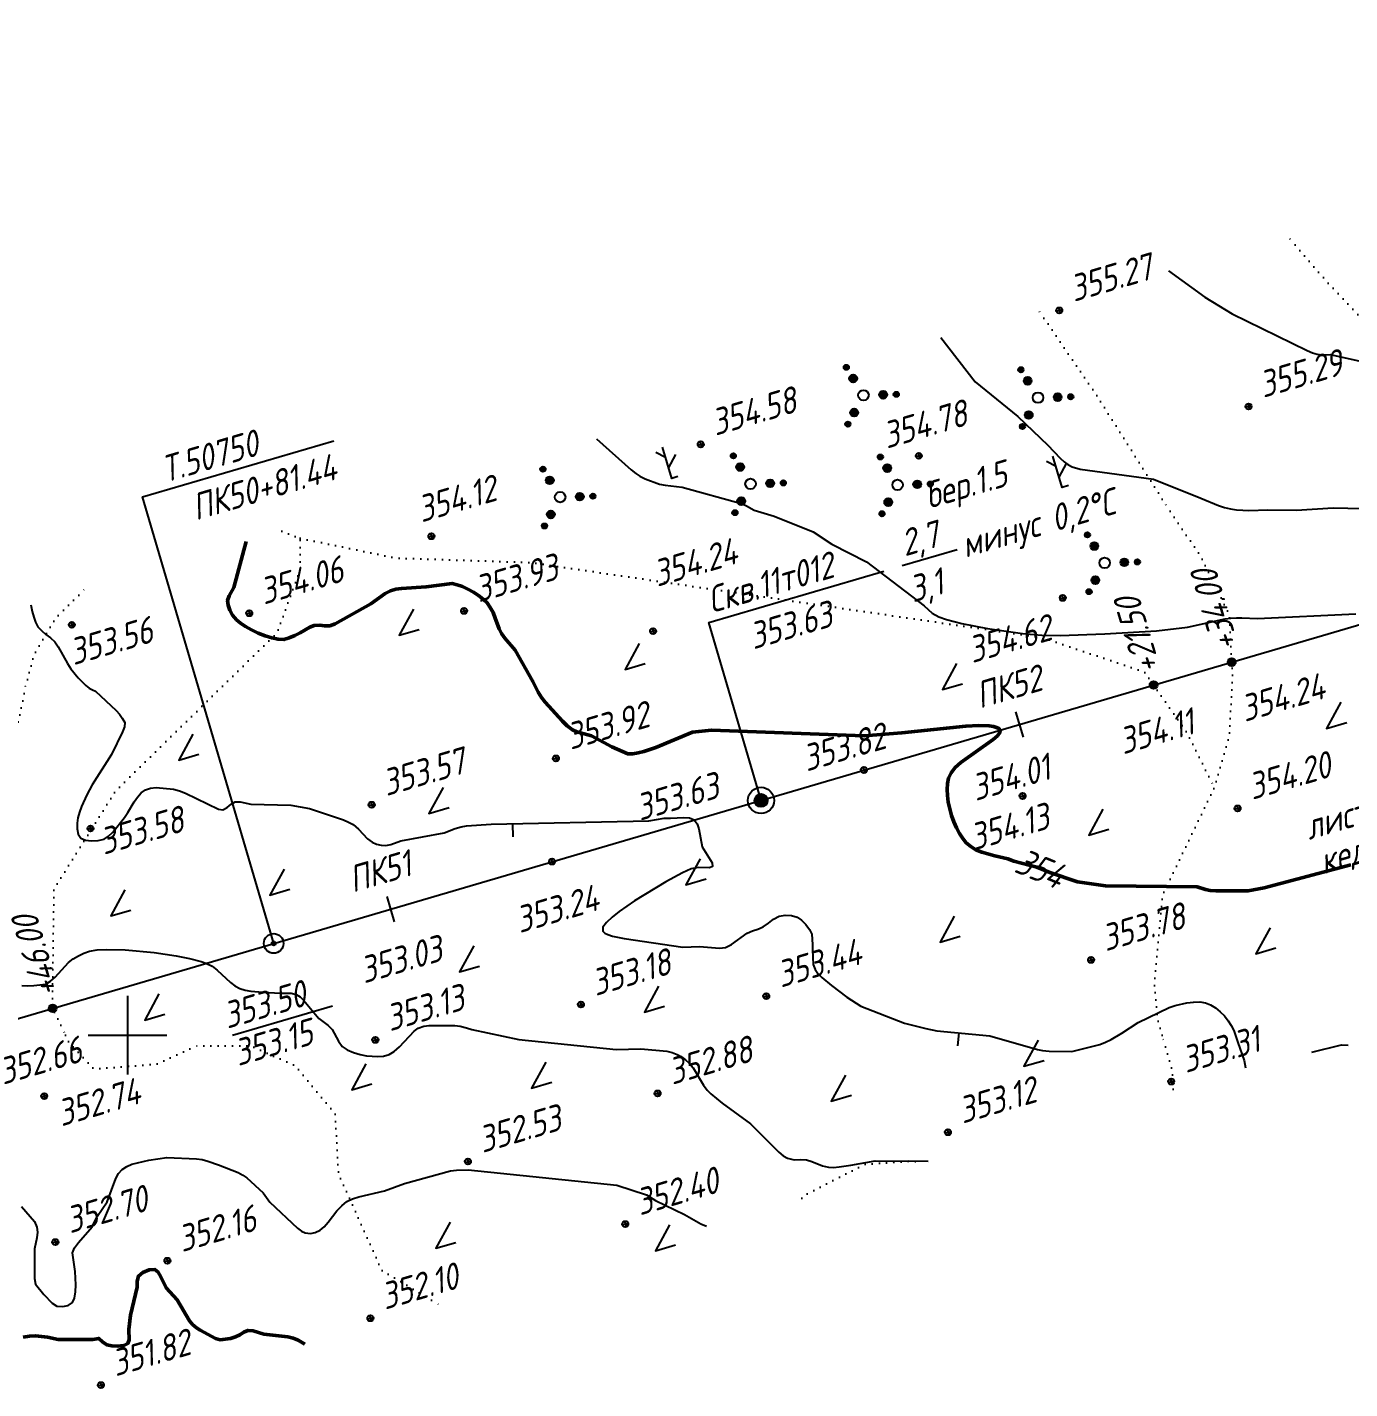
# Model space of a CAD drawing. Extents: x 1517648 to 1519685, y 2184577 to 2185456.
# Drawn here: x 1518784.7 to 1518986.5, y 2184946 to 2185153.8 of the extents above; entities that cross this region are included whole.
import ezdxf
from ezdxf.enums import TextEntityAlignment as Align

# ---------------------------------------------------------------- set-up
doc = ezdxf.new("R2010")
doc.units = 0
doc.linetypes.add('ИИDot', pattern=[1, 0, -1])
for name, color, linetype, lineweight in [('ИИ_ГЕОПУНКТ_025', 7, 'Continuous', 25), ('ИИ_ГЕОСЕТКА_025', 3, 'Continuous', 25), ('ИИ_КОНТУР_025', 7, 'ИИDot', 25), ('ИИ_ОТМЕТКА_025', 7, 'Continuous', 25), ('ИИ_ПИКЕТАЖ_025', 7, 'Continuous', 25), ('ИИ_РЕЛЬЕФ_025', 34, 'Continuous', 25), ('ИИ_РЕЛЬЕФ_050', 34, 'Continuous', 50), ('ИИ_СКВАЖИНА_025', 7, 'Continuous', 25), ('ИИ_ТЕКСТ_025', 7, 'Continuous', 25), ('ИИ_ТРАССА_ТРУБ_025', 7, 'Continuous', 25), ('ИИ_УГОДЬЯ_025', 7, 'Continuous', 25)]:
    doc.layers.add(name, color=color, linetype=linetype, lineweight=lineweight)
doc.styles.add('VNIPISIMPLEXCUR', font='simplex.shx', dxfattribs={"width": 0.8, "oblique": 15})

# ---------------------------------------------------------------- blocks, each defined once
blk = doc.blocks.new('PICKET')
at = {"color": 0, "linetype": 'Continuous', "lineweight": 25}
for p, q in [((-0.23, 0), (0.23, 0)), ((0, 0.23), (0, -0.23))]:
    blk.add_line(p, q, dxfattribs=at)
blk.add_circle((0, 0), 0.23, dxfattribs=at)
at = {"color": 0, "linetype": 'Continuous', "style": 'VNIPISIMPLEXCUR', "oblique": 15, "width": 0.8}
blk.add_attdef('OTMETKA', (1.25, 0.3), '', height=2, dxfattribs=at)
at = {"color": 8, "linetype": 'Continuous', "style": 'VNIPISIMPLEXCUR', "oblique": 15, "width": 0.8, "flags": 1}
blk.add_attdef('NOMER', (1.25, -2.7), '', height=2, dxfattribs=at)
blk = doc.blocks.new('ИИ05382')
at = {"color": 0, "linetype": 'Continuous', "lineweight": 25}
blk.add_lwpolyline([(1.6, 1.6), (0, 0), (1.6, 0)], dxfattribs=at)
blk = doc.blocks.new('ИИ053952')
at = {"linetype": 'Continuous', "lineweight": 25}
h = blk.add_hatch(color=0, dxfattribs=at)
edge = h.paths.add_edge_path()
edge.add_arc((-1.31, 2.13), 0.2, 0, 360)
h = blk.add_hatch(color=0, dxfattribs=at)
edge = h.paths.add_edge_path()
edge.add_arc((-0.79, 1.28), 0.3, 0, 360)
h = blk.add_hatch(color=0, dxfattribs=at)
edge = h.paths.add_edge_path()
edge.add_arc((1.5, 0.04), 0.3, 0, 360)
h = blk.add_hatch(color=0, dxfattribs=at)
edge = h.paths.add_edge_path()
edge.add_arc((2.5, 0.07), 0.2, 0, 360)
h = blk.add_hatch(color=0, dxfattribs=at)
edge = h.paths.add_edge_path()
edge.add_arc((-0.71, -1.32), 0.3, 0, 360)
h = blk.add_hatch(color=0, dxfattribs=at)
edge = h.paths.add_edge_path()
edge.add_arc((-1.19, -2.2), 0.2, 0, 360)
at = {"color": 0, "linetype": 'Continuous', "lineweight": 25}
for centre, radius in [((-1.31, 2.13), 0.2), ((-0.79, 1.28), 0.3), ((0, 0), 0.4), ((1.5, 0.04), 0.3), ((2.5, 0.07), 0.2), ((-0.71, -1.32), 0.3), ((-1.19, -2.2), 0.2)]:
    blk.add_circle(centre, radius, dxfattribs=at)
blk = doc.blocks.new('ИИ05383')
at = {"color": 0, "linetype": 'Continuous', "lineweight": 25}
for points in [[(0, 1.66), (-0.59, 2.25)], [(0.5, 0), (0, 0), (0, 2.5)], [(0, 0.83), (0.83, 1.66)]]:
    blk.add_lwpolyline(points, dxfattribs=at)
blk = doc.blocks.new('ИИ050052Р')
at = {"linetype": 'Continuous', "lineweight": 25}
h = blk.add_hatch(color=0, dxfattribs=at)
edge = h.paths.add_edge_path()
edge.add_arc((0, 0), 0.15, 0, 360)
at = {"color": 0, "linetype": 'Continuous', "lineweight": 25}
for radius in [0.75, 0.15]:
    blk.add_circle((0, 0), radius, dxfattribs=at)
at = {"color": 0, "linetype": 'Continuous', "style": 'VNIPISIMPLEXCUR', "oblique": 15, "width": 0.8}
for tag, p in [('CENTRE', (1.45, 0.7)), ('HEIGHT', (1.45, -2.7))]:
    blk.add_attdef(tag, p, '', height=2, dxfattribs=at)
for tag, p in [('NUMBER', (-2, -1)), ('STATIONING', (-2, -4.4)), ('ALPHA', (-2, -7.8))]:
    blk.add_attdef(tag, text='', height=2, dxfattribs=at).set_placement(p, align=Align.RIGHT)
at = {"color": 253, "linetype": 'Continuous', "style": 'VNIPISIMPLEXCUR', "oblique": 15, "width": 0.8, "flags": 1}
blk.add_attdef('NOTE', text='', height=1.6, dxfattribs=at).set_placement((-2, -10.8), align=Align.RIGHT)
blk = doc.blocks.new('ИИ15001')
at = {"color": 0, "linetype": 'Continuous', "lineweight": 25}
blk.add_lwpolyline([(0, 1), (0, -1)], dxfattribs=at)
at = {"color": 0, "linetype": 'Continuous', "lineweight": 25, "style": 'VNIPISIMPLEXCUR', "oblique": 15, "width": 0.8}
blk.add_attdef('STATIONING', text='', height=2, dxfattribs=at).set_placement((0, 2), align=Align.CENTER)
at = {"color": 7, "linetype": 'Continuous', "lineweight": 25, "style": 'VNIPISIMPLEXCUR', "oblique": 15, "width": 0.8}
blk.add_attdef('HEIGHT', text='', height=2, dxfattribs=at).set_placement((0, -2), align=Align.TOP_CENTER)
blk = doc.blocks.new('ИИ15002')
at = {"linetype": 'Continuous', "lineweight": 25}
h = blk.add_hatch(color=0, dxfattribs=at)
edge = h.paths.add_edge_path()
edge.add_arc((0, 0), 0.3, 0, 360)
at = {"color": 0, "linetype": 'Continuous', "lineweight": 25}
blk.add_circle((0, 0), 0.3, dxfattribs=at)
at = {"color": 0, "linetype": 'Continuous', "style": 'VNIPISIMPLEXCUR', "oblique": 15, "width": 0.8}
blk.add_attdef('STATIONING', (1, 1.3), '', height=2, rotation=90, dxfattribs=at)
at = {"color": 7, "linetype": 'Continuous', "style": 'VNIPISIMPLEXCUR', "oblique": 15, "width": 0.8}
blk.add_attdef('HEIGHT', text='', height=2, dxfattribs=at).set_placement((0, -1.3), align=Align.TOP_CENTER)
blk = doc.blocks.new('ИИ25001')
at = {"linetype": 'Continuous'}
h = blk.add_hatch(color=0, dxfattribs=at)
edge = h.paths.add_edge_path()
edge.add_arc((0, 0), 0.5, 0, 360)
at = {"color": 0, "linetype": 'Continuous'}
for radius in [1, 0.5]:
    blk.add_circle((0, 0), radius, dxfattribs=at)
at = {"color": 0, "style": 'VNIPISIMPLEXCUR', "oblique": 15, "width": 0.8}
for tag, p in [('NUMBER', (2, 0.7)), ('STS', (14.22, 0.7)), ('EGWL', (38.32, 0.7)), ('TFS', (19.08, -1)), ('HEIGHT', (2, -2.7)), ('FS', (14.22, -2.7)), ('AGWL', (36.59, -2.7))]:
    blk.add_attdef(tag, p, '', height=2, dxfattribs=at)
at = {"color": 253, "style": 'VNIPISIMPLEXCUR', "oblique": 15, "width": 0.8, "flags": 1}
for tag, p in [('DATE', (-2.5, -0.8)), ('NOTE1', (-2.5, -3.2)), ('NOTE2', (-2.5, -5.6))]:
    blk.add_attdef(tag, text='', height=1.6, dxfattribs=at).set_placement(p, align=Align.RIGHT)
blk = doc.blocks.new('ИИ053672А')
at = {"color": 0, "linetype": 'Continuous'}
for points in [[(0.7, 3.1), (0, 3.5), (-0.7, 3.1)], [(0, 3.5), (0, 0), (0.7, 0)], [(0.85, 2.01), (0, 2.5), (-0.85, 2.01)], [(1, 0.92), (0, 1.5), (-1, 0.92)]]:
    blk.add_lwpolyline(points, dxfattribs=at)
at = {"color": 0, "linetype": 'Continuous', "style": 'VNIPISIMPLEXCUR', "oblique": 15, "width": 0.8}
blk.add_attdef('RACE1', text='', height=2, dxfattribs=at).set_placement((-2, 2.25), align=Align.RIGHT)
blk.add_attdef('HEIGHT', (2, 2.25), '', height=2, dxfattribs=at)
blk.add_attdef('DISTANCE', text='', height=2, dxfattribs=at).set_placement((8.5, 1.75), align=Align.MIDDLE_LEFT)
blk.add_attdef('RACE2', text='', height=2, dxfattribs=at).set_placement((-2, 1.25), align=Align.TOP_RIGHT)
blk.add_attdef('THICKNESS', text='', height=2, dxfattribs=at).set_placement((2, 1.25), align=Align.TOP_LEFT)
blk = doc.blocks.new('ИИ053296')
at = {"color": 0, "linetype": 'Continuous', "lineweight": 25}
blk.add_lwpolyline([(0, 0), (1, 0)], dxfattribs=at)
blk = doc.blocks.new('ИИ05012')
at = {"color": 0, "linetype": 'Continuous', "flags": 128}
for points in [[(0, 3), (0, -3)], [(-3, 0), (3, 0)]]:
    blk.add_lwpolyline(points, dxfattribs=at)

msp = doc.modelspace()

# ---------------------------------------------------------------- linework, layer by layer
at = {"layer": 'ИИ_ГЕОПУНКТ_025'}
for points in [[(1518822.29, 2185013.98), (1518802.276, 2185082.1), (1518831.449, 2185090.671)], [(1518815.998, 2184999.968), (1518831.251, 2185004.45)]]:
    msp.add_lwpolyline(points, dxfattribs=at)
at = {"layer": 'ИИ_КОНТУР_025', "flags": 128}
for points in [[(1519000, 2185097.44), (1518999.037, 2185099.043), (1518994.692, 2185103.384), (1518989.304, 2185108.247), (1518983.047, 2185114.846), (1518976.926, 2185121.918)], [(1518957.82, 2185000), (1518957.138, 2185002.349), (1518956.63, 2185007.928), (1518957.899, 2185021.369), (1518965.787, 2185037.742), (1518968.071, 2185045.604), (1518968.579, 2185054.48), (1518968.071, 2185064.117), (1518963.756, 2185072.993), (1518958.426, 2185080.855), (1518948.019, 2185097.339), (1518938.887, 2185110.749)], [(1518823.533, 2185076.878), (1518826.333, 2185075.79), (1518826.333, 2185070.971), (1518822.78, 2185061.334), (1518811.357, 2185050.176), (1518798.158, 2185037.242), (1518788.767, 2185022.279), (1518788.515, 2185004.203), (1518790.518, 2185000)], [(1518826.333, 2185075.79), (1518840.993, 2185072.773), (1518861.472, 2185072.102), (1518909.351, 2185065.058), (1518939.623, 2185060.621), (1518955.121, 2185055.411), (1518961.633, 2185046.144), (1518965.787, 2185037.742)], [(1518746.857, 2185054.357), (1518744.855, 2185043.075), (1518744.347, 2185036.988), (1518744.347, 2185029.38), (1518745.617, 2185022.025), (1518747.14, 2185020.757), (1518754.5, 2185019.236), (1518760.592, 2185019.997), (1518767.953, 2185022.786), (1518774.045, 2185029.887), (1518782.675, 2185044.596), (1518784.452, 2185053.219), (1518785.721, 2185058.037), (1518789.021, 2185063.617), (1518793.452, 2185068.044)], [(1518790.518, 2185000), (1518791.053, 2184998.877), (1518794.86, 2184994.819), (1518804.506, 2184995.58), (1518810.597, 2184998.37), (1518818.72, 2184998.37), (1518825.573, 2184995.327), (1518831.665, 2184987.972), (1518832.173, 2184978.842), (1518838.772, 2184964.133), (1518847.512, 2184958.853)], [(1518959.514, 2184991.74), (1518959.422, 2184994.487), (1518957.82, 2185000)], [(1518902.843, 2184975.1), (1518903.581, 2184975.72), (1518912.465, 2184980.285), (1518919.826, 2184980.792), (1518921.009, 2184980.434)]]:
    msp.add_lwpolyline(points, dxfattribs=at)
at = {"layer": 'ИИ_РЕЛЬЕФ_025'}
for points, elevation in [([(1518958.822, 2185116.603), (1518964.337, 2185112.56), (1518968.538, 2185110.017), (1518979.94, 2185104.435), (1518980.76, 2185104.101), (1518981.469, 2185103.878), (1518982.22, 2185103.771), (1518983.47, 2185103.806), (1518988.736, 2185102.676)], 355.5), ([(1518924.088, 2185106.404), (1518929.305, 2185099.655), (1518935.819, 2185094.345), (1518940.384, 2185090.009), (1518942.296, 2185088.015), (1518942.898, 2185087.464), (1518943.461, 2185087.039), (1518944.114, 2185086.712), (1518945.333, 2185086.333), (1518956.533, 2185084.81), (1518963.731, 2185081.915), (1518966.419, 2185080.793), (1518967.329, 2185080.497), (1518968.252, 2185080.272), (1518969.185, 2185080.132), (1518970.132, 2185080.063), (1518971.087, 2185080.044), (1518973.975, 2185080.105), (1518978.334, 2185080.081), (1518983.941, 2185080.459), (1518995.132, 2185080.201)], 355), ([(1518871.521, 2185090.969), (1518876.854, 2185086.223), (1518877.521, 2185085.692), (1518878.166, 2185085.252), (1518878.943, 2185084.845), (1518881.173, 2185084.046), (1518882.005, 2185083.877), (1518884.593, 2185083.597), (1518893.805, 2185081.028), (1518894.402, 2185080.75), (1518895.598, 2185080.081), (1518898.622, 2185079.159), (1518904.613, 2185076.762), (1518907.432, 2185074.898), (1518912.735, 2185072.219), (1518921.554, 2185065.494), (1518922.773, 2185064.363), (1518923.747, 2185063.823), (1518924.923, 2185063.414), (1518927.292, 2185062.793), (1518931.208, 2185062.016), (1518936.523, 2185061.268), (1518939.472, 2185061.02), (1518942.293, 2185060.951), (1518949.116, 2185061.215), (1518956.989, 2185061.65), (1518961.696, 2185062.206), (1518967.43, 2185063.484), (1518968.293, 2185063.599), (1518969.176, 2185063.656), (1518970.006, 2185063.658), (1518972.408, 2185063.57), (1518987.389, 2185064.269)], 354.5), ([(1518785.264, 2185065.639), (1518785.452, 2185064.595), (1518785.673, 2185063.774), (1518785.958, 2185062.99), (1518786.316, 2185062.298), (1518786.897, 2185061.682), (1518787.54, 2185061.128), (1518788.244, 2185060.603), (1518788.89, 2185059.974), (1518789.408, 2185059.235), (1518790.814, 2185056.659), (1518791.332, 2185055.877), (1518792.476, 2185054.52), (1518793.643, 2185053.35), (1518794.122, 2185052.945), (1518794.628, 2185052.649), (1518795.081, 2185052.452), (1518798.259, 2185049.522), (1518798.745, 2185048.944), (1518799.179, 2185048.338), (1518799.561, 2185047.703), (1518799.505, 2185047.034), (1518799.25, 2185046.257), (1518797.568, 2185042.782), (1518794.594, 2185038.174), (1518793.781, 2185036.667), (1518792.983, 2185034.88), (1518792.643, 2185033.98), (1518792.397, 2185033.122), (1518792.286, 2185032.341), (1518792.305, 2185031.455), (1518792.48, 2185030.647), (1518792.884, 2185030.056), (1518793.566, 2185029.748), (1518794.499, 2185029.622), (1518795.501, 2185029.694), (1518796.408, 2185029.907), (1518797.094, 2185030.327), (1518797.728, 2185030.953), (1518799.542, 2185033.181), (1518800.052, 2185033.934), (1518801.025, 2185035.56), (1518801.535, 2185036.312), (1518802.091, 2185036.945), (1518802.717, 2185037.399), (1518803.494, 2185037.665), (1518804.341, 2185037.752), (1518807.016, 2185037.499), (1518807.925, 2185037.251), (1518808.83, 2185036.886), (1518813.855, 2185034.475), (1518814.549, 2185034.378), (1518815.194, 2185034.698), (1518815.78, 2185035.221), (1518816.411, 2185035.584), (1518817.174, 2185035.582), (1518818.803, 2185035.208), (1518824.886, 2185035.085), (1518827.766, 2185034.553), (1518832.966, 2185032.812), (1518833.723, 2185032.477), (1518834.4, 2185032.109), (1518835.252, 2185031.43), (1518836.616, 2185029.931), (1518837.291, 2185029.405), (1518837.989, 2185029.11), (1518838.682, 2185028.969), (1518839.383, 2185028.931), (1518840.141, 2185029.066), (1518841.675, 2185029.603), (1518848.321, 2185030.842), (1518849.956, 2185031.505), (1518850.869, 2185031.775), (1518851.696, 2185031.912), (1518855.472, 2185032.161), (1518879.502, 2185032.682), (1518881.855, 2185033.063), (1518882.825, 2185033.079), (1518884.847, 2185033.209), (1518885.736, 2185033.127), (1518886.438, 2185032.817), (1518886.886, 2185032.238), (1518887.158, 2185031.446), (1518887.673, 2185028.704), (1518889.18, 2185026.277), (1518889.224, 2185025.715), (1518888.798, 2185025.498), (1518887.062, 2185025.541), (1518885.996, 2185025.338), (1518884.68, 2185024.763), (1518882.094, 2185023.384), (1518877.333, 2185020.461), (1518874.989, 2185018.827), (1518873.937, 2185017.976), (1518873.057, 2185017.165), (1518872.508, 2185016.46), (1518872.511, 2185015.822), (1518872.796, 2185015.556), (1518873.291, 2185015.317), (1518873.967, 2185015.099), (1518875.755, 2185014.718), (1518884.728, 2185013.418), (1518887.274, 2185013.507), (1518890.298, 2185013.247), (1518891.242, 2185013.378), (1518892.113, 2185013.789), (1518894.506, 2185015.561), (1518895.347, 2185015.904), (1518896.166, 2185016.161), (1518896.967, 2185016.485), (1518897.772, 2185017.047), (1518898.557, 2185017.684), (1518899.389, 2185018.12), (1518900.306, 2185018.276), (1518901.268, 2185018.242), (1518902.151, 2185017.977), (1518902.828, 2185017.512), (1518903.473, 2185016.848), (1518904.017, 2185016.096), (1518904.392, 2185015.365), (1518904.483, 2185013.8), (1518904.473, 2185013.012), (1518904.614, 2185010.745), (1518904.889, 2185009.995), (1518905.319, 2185009.385), (1518905.909, 2185008.779), (1518907.396, 2185007.575), (1518909.736, 2185005.771), (1518911.855, 2185004.378), (1518918.553, 2185001.807), (1518921.79, 2185000.979), (1518923.462, 2185000.663), (1518931.526, 2184999.862), (1518938.828, 2184997.779), (1518939.58, 2184997.633), (1518940.588, 2184997.537), (1518944.038, 2184997.483), (1518948.347, 2184998.572), (1518949.183, 2184998.89), (1518950.036, 2184999.3), (1518951.695, 2185000.294), (1518954.157, 2185001.895), (1518958.895, 2185004.188), (1518959.839, 2185004.506), (1518961.629, 2185004.899), (1518962.61, 2185005.028), (1518963.567, 2185005.044), (1518964.443, 2185004.899), (1518965.226, 2185004.585), (1518965.973, 2185004.131), (1518966.678, 2185003.562), (1518967.331, 2185002.903), (1518967.924, 2185002.178), (1518968.372, 2185001.471), (1518968.756, 2185000.668), (1518969.402, 2184998.877), (1518970.327, 2184996.125), (1518970.566, 2184994.985)], 353.5), ([(1518783.87, 2185007.562), (1518784.781, 2185007.52), (1518785.693, 2185007.542), (1518787.517, 2185007.779), (1518788.235, 2185008.215), (1518788.934, 2185008.849), (1518791.002, 2185011.055), (1518791.709, 2185011.6), (1518792.529, 2185012.097), (1518793.306, 2185012.493), (1518794.198, 2185012.786), (1518795.36, 2185012.973), (1518796.794, 2185013.043), (1518799.624, 2185012.974), (1518804.073, 2185012.584), (1518807.427, 2185012.094), (1518809.463, 2185011.684), (1518811.206, 2185011.214), (1518811.934, 2185010.957), (1518812.887, 2185010.485), (1518813.692, 2185009.912), (1518815.688, 2185008.038), (1518816.368, 2185007.511), (1518817.133, 2185007.108), (1518817.963, 2185006.845), (1518818.827, 2185006.679), (1518820.622, 2185006.532), (1518823.339, 2185006.377), (1518824.935, 2185006.396), (1518825.736, 2185006.189), (1518826.311, 2185005.81), (1518826.888, 2185005.265), (1518829.202, 2185002.529), (1518830.583, 2185001.442), (1518831.21, 2185000.821), (1518832.165, 2184999.072), (1518832.716, 2184998.24), (1518833.5, 2184997.731), (1518834.451, 2184997.328), (1518835.469, 2184997.029), (1518836.451, 2184996.834), (1518838.184, 2184996.738), (1518839.048, 2184996.773), (1518839.907, 2184997.021), (1518840.674, 2184997.493), (1518841.463, 2184998.204), (1518843.713, 2185000.574), (1518844.339, 2185001.048), (1518845.201, 2185001.326), (1518845.988, 2185001.435), (1518849.001, 2185001.458), (1518849.931, 2185001.437), (1518850.729, 2185001.364), (1518851.697, 2185001.122), (1518852.542, 2185000.831), (1518859.69, 2184999.307), (1518874.522, 2184997.779), (1518878.31, 2184997.889), (1518882.255, 2184997.528), (1518883.104, 2184997.309), (1518883.836, 2184997.01), (1518884.489, 2184996.652), (1518885.096, 2184996.218), (1518885.691, 2184995.689), (1518886.275, 2184994.987), (1518887.884, 2184992.332), (1518888.432, 2184991.588), (1518888.99, 2184991.017), (1518890.689, 2184989.606), (1518895.05, 2184986.474), (1518899.355, 2184982.112), (1518900.031, 2184981.588), (1518900.675, 2184981.214), (1518901.683, 2184980.976), (1518902.636, 2184981.003), (1518903.603, 2184980.95), (1518904.399, 2184980.696), (1518906.018, 2184980.025), (1518906.959, 2184979.832), (1518907.714, 2184979.811), (1518908.539, 2184979.867), (1518910.334, 2184980.136), (1518914.056, 2184980.814), (1518916.755, 2184980.76), (1518919.138, 2184980.821), (1518922.127, 2184980.762)], 353), ([(1518980.685, 2184997.382), (1518985.197, 2184998.507), (1518986.225, 2184998.434)], 353.5), ([(1518783.805, 2184973.852), (1518785.792, 2184971.524), (1518786.18, 2184970.703), (1518786.253, 2184969.899), (1518786.137, 2184969.064), (1518785.782, 2184967.374), (1518785.803, 2184962.84), (1518785.971, 2184961.984), (1518787.203, 2184960.428), (1518788.518, 2184959.068), (1518789.229, 2184958.654), (1518790.05, 2184958.581), (1518790.915, 2184958.755), (1518791.597, 2184959.182), (1518791.911, 2184959.851), (1518792.056, 2184960.8), (1518792.085, 2184961.888), (1518792.012, 2184963.919), (1518791.578, 2184966.779), (1518791.923, 2184967.551), (1518792.496, 2184968.337), (1518794.604, 2184970.714), (1518795.374, 2184972.312), (1518796.891, 2184974.529), (1518798.221, 2184978.111), (1518798.639, 2184978.882), (1518799.16, 2184979.505), (1518799.874, 2184979.941), (1518800.656, 2184980.279), (1518803.251, 2184980.932), (1518806.008, 2184981.296), (1518810.514, 2184981.113), (1518811.358, 2184980.988), (1518812.225, 2184980.779), (1518813.862, 2184980.212), (1518816.868, 2184979.025), (1518817.586, 2184978.63), (1518818.184, 2184978.19), (1518820.691, 2184975.913), (1518821.726, 2184974.519), (1518825.904, 2184970.531), (1518826.532, 2184970.097), (1518827.111, 2184969.836), (1518827.902, 2184969.73), (1518828.616, 2184969.888), (1518829.361, 2184970.247), (1518829.986, 2184970.739), (1518830.616, 2184971.457), (1518831.947, 2184973.167), (1518832.675, 2184973.961), (1518833.461, 2184974.58), (1518834.324, 2184975.011), (1518835.256, 2184975.33), (1518839.211, 2184976.232), (1518842.266, 2184977.333), (1518849.275, 2184979.286), (1518850.169, 2184979.375), (1518851.962, 2184979.413), (1518874.625, 2184977.068), (1518879.172, 2184975.6), (1518880.54, 2184974.76), (1518884.964, 2184972.606), (1518887.483, 2184971.184), (1518888.3, 2184970.829)], 352.5)]:
    msp.add_lwpolyline(points, dxfattribs=dict(at, elevation=elevation))
at = {"layer": 'ИИ_РЕЛЬЕФ_050'}
for points, elevation in [([(1518818.113, 2185075.287), (1518816.201, 2185068.269), (1518815.479, 2185066.991), (1518815.268, 2185066.316), (1518815.346, 2185065.601), (1518815.593, 2185064.824), (1518816.011, 2185064.051), (1518816.598, 2185063.349), (1518817.213, 2185062.842), (1518818.005, 2185062.318), (1518818.927, 2185061.805), (1518819.931, 2185061.329), (1518820.971, 2185060.916), (1518822.001, 2185060.593), (1518822.974, 2185060.387), (1518823.843, 2185060.323), (1518824.666, 2185060.593), (1518825.496, 2185060.95), (1518826.313, 2185061.355), (1518827.809, 2185062.24), (1518828.486, 2185062.497), (1518829.309, 2185062.529), (1518830.056, 2185062.423), (1518830.84, 2185062.452), (1518831.681, 2185062.747), (1518837.132, 2185065.808), (1518839.274, 2185067.386), (1518840.108, 2185067.786), (1518840.904, 2185068.002), (1518841.781, 2185068.132), (1518845.562, 2185068.366), (1518849.502, 2185068.901), (1518850.268, 2185068.708), (1518851.087, 2185068.413), (1518851.928, 2185068.031), (1518852.759, 2185067.578), (1518853.548, 2185067.069), (1518854.262, 2185066.52), (1518854.871, 2185065.946), (1518855.337, 2185065.223), (1518855.754, 2185064.447), (1518856.101, 2185063.621), (1518856.7, 2185061.975), (1518857.061, 2185061.27), (1518857.562, 2185060.561), (1518859.148, 2185058.731), (1518861.81, 2185053.938), (1518862.631, 2185052.303), (1518863.136, 2185051.495), (1518863.697, 2185050.762), (1518866.37, 2185047.871), (1518867.08, 2185047.186), (1518867.883, 2185046.564), (1518868.524, 2185046.282), (1518870.763, 2185045.647), (1518873.887, 2185043.96), (1518876.311, 2185042.9), (1518877.094, 2185042.911), (1518877.92, 2185043.031), (1518878.783, 2185043.244), (1518880.591, 2185043.879), (1518886.18, 2185046.201), (1518889.065, 2185046.521), (1518912.361, 2185045.63), (1518918.098, 2185046.121), (1518927.893, 2185047.12), (1518929.867, 2185047.204), (1518931.461, 2185047.157), (1518932.086, 2185047.073), (1518932.58, 2185046.944), (1518932.932, 2185046.766), (1518933.129, 2185046.534), (1518933.097, 2185046.131), (1518932.725, 2185045.649), (1518932.08, 2185045.097), (1518927.14, 2185041.594), (1518926.283, 2185040.805), (1518925.628, 2185040.008), (1518925.243, 2185039.211), (1518925.08, 2185038.388), (1518925.026, 2185037.485), (1518925.072, 2185036.522), (1518925.209, 2185035.522), (1518925.427, 2185034.508), (1518925.717, 2185033.501), (1518926.07, 2185032.523), (1518926.476, 2185031.596), (1518926.926, 2185030.743), (1518927.41, 2185029.986), (1518927.919, 2185029.346), (1518928.648, 2185028.779), (1518929.431, 2185028.274), (1518930.322, 2185027.898), (1518932.287, 2185027.359), (1518934.288, 2185026.862), (1518935.234, 2185026.55), (1518938.734, 2185025.612), (1518940.687, 2185024.805), (1518944.947, 2185023.382), (1518949.181, 2185022.763), (1518963.205, 2185022.603), (1518964.463, 2185022.201), (1518965.141, 2185022.052), (1518966.065, 2185021.987), (1518968.057, 2185022.009), (1518970.948, 2185021.999), (1518973.425, 2185022.438), (1518986.627, 2185025.987)], 354), ([(1518784.077, 2184953.907), (1518785.016, 2184954.06), (1518785.974, 2184954.116), (1518787.77, 2184953.902), (1518789.414, 2184953.569), (1518794.714, 2184953.522), (1518795.591, 2184953.711), (1518796.149, 2184953.17), (1518796.814, 2184952.742), (1518797.573, 2184952.595), (1518798.52, 2184952.548), (1518799.416, 2184952.642), (1518800.027, 2184952.918), (1518800.245, 2184953.503), (1518800.184, 2184955.077), (1518800.452, 2184957.256), (1518801.457, 2184961.535), (1518801.453, 2184962.421), (1518801.647, 2184963.211), (1518802.325, 2184963.766), (1518803.283, 2184964.185), (1518804.145, 2184964.23), (1518804.658, 2184963.824), (1518805.089, 2184963.097), (1518805.903, 2184961.453), (1518807.54, 2184959.608), (1518809.458, 2184956.409), (1518809.9, 2184955.841), (1518810.507, 2184955.339), (1518811.093, 2184954.967), (1518813.389, 2184953.714), (1518814.129, 2184953.498), (1518815.726, 2184953.71), (1518816.478, 2184953.933), (1518817.114, 2184954.274), (1518817.714, 2184954.677), (1518818.353, 2184954.92), (1518819.138, 2184954.858), (1518820.802, 2184954.353), (1518824.453, 2184953.968), (1518825.27, 2184953.77), (1518826.038, 2184953.447), (1518827.053, 2184952.844)], 352)]:
    msp.add_lwpolyline(points, dxfattribs=dict(at, elevation=elevation))
at = {"layer": 'ИИ_СКВАЖИНА_025', "flags": 128}
for points in [[(1518918.199, 2185071.625), (1518926.581, 2185074.088)], [(1518896.645, 2185035.794), (1518888.667, 2185062.948), (1518915.372, 2185070.794)]]:
    msp.add_lwpolyline(points, dxfattribs=at)
at = {"layer": 'ИИ_ТРАССА_ТРУБ_025', "color": 4}
msp.add_lwpolyline([(1518752.808, 2184993.571), (1518822.29, 2185013.98), (1519110.24, 2185098.53), (1519187.17, 2185139.08), (1519215.034, 2185153.76)], dxfattribs=at)

# ---------------------------------------------------------------- block references
at = {"layer": 'ИИ_ГЕОПУНКТ_025'}
ref = msp.add_blockref('ИИ050052Р', (1518822.29, 2185013.98, 353.15), dxfattribs=dict(at, xscale=2, yscale=2, zscale=2, rotation=16.37305555555556))
ref.add_attrib('NUMBER', 'Т.50750', dxfattribs={"layer": '0', "color": 0, "linetype": 'Continuous', "height": 4, "rotation": 16.37306, "style": 'VNIPISIMPLEXCUR', "oblique": 15, "width": 0.8}).set_placement((1518820.255, 2185088.513), align=Align.RIGHT)
ref.add_attrib('CENTRE', '353.50', (1518815.206, 2185000.923), dxfattribs={"layer": '0', "color": 0, "linetype": 'Continuous', "height": 4, "rotation": 16.37306, "style": 'VNIPISIMPLEXCUR', "oblique": 15, "width": 0.8})
ref.add_attrib('HEIGHT', '353.15', (1518816.876, 2184995.237), dxfattribs={"layer": '0', "color": 0, "linetype": 'Continuous', "height": 4, "rotation": 16.37306, "style": 'VNIPISIMPLEXCUR', "oblique": 15, "width": 0.8})
ref.add_attrib('STATIONING', 'ПК50+81.44', dxfattribs={"layer": '0', "color": 0, "linetype": 'Continuous', "height": 4, "rotation": 16.37306, "style": 'VNIPISIMPLEXCUR', "oblique": 15, "width": 0.8}).set_placement((1518832.183, 2185084.861), align=Align.RIGHT)
at = {"layer": 'ИИ_ГЕОСЕТКА_025', "xscale": 2, "yscale": 2, "zscale": 2}
msp.add_blockref('ИИ05012', (1518800, 2185000), dxfattribs=at)
at = {"layer": 'ИИ_ОТМЕТКА_025', "xscale": 2, "yscale": 2, "zscale": 2, "rotation": 16.37305555555556}
for p, values in [((1518942.14, 2185110.55, 355.27), {'OTMETKA': '355.27'}), ((1518971.02, 2185095.9, 355.29), {'OTMETKA': '355.29'}), ((1518887.449, 2185090.121, 354.58), {'OTMETKA': '354.58'}), ((1518818.562, 2185064.354, 354.06), {'OTMETKA': '354.06'}), ((1518851.341, 2185064.701, 353.93), {'OTMETKA': '353.93'}), ((1518865.35, 2185042.2, 353.92), {'OTMETKA': '353.92'}), ((1518837.24, 2185035.14, 353.57), {'OTMETKA': '353.57'}), ((1518969.35, 2185034.57, 354.2), {'OTMETKA': '354.20'}), ((1518946.99, 2185011.46, 353.78), {'OTMETKA': '353.78'}), ((1518897.442, 2185005.925, 353.44), {'OTMETKA': '353.44'}), ((1518869.17, 2185004.65, 353.18), {'OTMETKA': '353.18'}), ((1518837.8, 2184999.255, 353.13), {'OTMETKA': '353.13'}), ((1518959.22, 2184992.9, 353.31), {'OTMETKA': '353.31'}), ((1518880.86, 2184991.09, 352.88), {'OTMETKA': '352.88'}), ((1518925.16, 2184985.17, 353.12), {'OTMETKA': '353.12'}), ((1518851.92, 2184980.7, 352.53), {'OTMETKA': '352.53'}), ((1518875.93, 2184971.16, 352.4), {'OTMETKA': '352.40'}), ((1518788.98, 2184968.418, 352.7), {'OTMETKA': '352.70'}), ((1518806.075, 2184965.558, 352.16), {'OTMETKA': '352.16'}), ((1518837.04, 2184956.78, 352.1), {'OTMETKA': '352.10'}), ((1518795.93, 2184946.6, 351.82), {'OTMETKA': '351.82'})]:
    msp.add_blockref('PICKET', p, dxfattribs=at).add_auto_attribs(values)
at = {"layer": 'ИИ_ОТМЕТКА_025'}
ref = msp.add_blockref('PICKET', (1518920.72, 2185088.37, 354.78), dxfattribs=dict(at, xscale=2, yscale=2, zscale=2, rotation=16.37305555555556))
ref.add_attrib('OTMETKA', '354.78', (1518915.821, 2185089.424, 354.78), dxfattribs={"layer": '0', "color": 0, "linetype": 'Continuous', "height": 4, "rotation": 16.37306, "style": 'VNIPISIMPLEXCUR', "oblique": 15, "width": 0.8})
ref = msp.add_blockref('PICKET', (1518846.35, 2185076.1, 354.12), dxfattribs=dict(at, xscale=2, yscale=2, zscale=2, rotation=16.37305555555556))
ref.add_attrib('OTMETKA', '354.12', (1518844.848, 2185078.172, 354.12), dxfattribs={"layer": '0', "color": 0, "linetype": 'Continuous', "height": 4, "rotation": 16.37306, "style": 'VNIPISIMPLEXCUR', "oblique": 15, "width": 0.8})
ref = msp.add_blockref('PICKET', (1518880.17, 2185061.62, 354.24), dxfattribs=dict(at, xscale=2, yscale=2, zscale=2, rotation=16.37305555555556))
ref.add_attrib('OTMETKA', '354.24', (1518880.797, 2185068.354, 354.24), dxfattribs={"layer": '0', "color": 0, "linetype": 'Continuous', "height": 4, "rotation": 16.37306, "style": 'VNIPISIMPLEXCUR', "oblique": 15, "width": 0.8})
ref = msp.add_blockref('PICKET', (1518942.68, 2185066.68, 354.62), dxfattribs=dict(at, xscale=2, yscale=2, zscale=2, rotation=16.37305555555556))
ref.add_attrib('OTMETKA', '354.62', (1518928.853, 2185056.704, 354.62), dxfattribs={"layer": '0', "color": 0, "linetype": 'Continuous', "height": 4, "rotation": 16.37306, "style": 'VNIPISIMPLEXCUR', "oblique": 15, "width": 0.8})
ref = msp.add_blockref('PICKET', (1518791.5, 2185062.58, 353.56), dxfattribs=dict(at, xscale=2, yscale=2, zscale=2, rotation=16.37305555555556))
ref.add_attrib('OTMETKA', '353.56', (1518791.749, 2185056.387, 353.56), dxfattribs={"layer": '0', "color": 0, "linetype": 'Continuous', "height": 4, "rotation": 16.37306, "style": 'VNIPISIMPLEXCUR', "oblique": 15, "width": 0.8})
ref = msp.add_blockref('PICKET', (1518912.347, 2185040.435, 353.82), dxfattribs=dict(at, xscale=2, yscale=2, zscale=2, rotation=16.37305555555556))
ref.add_attrib('OTMETKA', '353.82', (1518903.593, 2185040.166, 353.82), dxfattribs={"layer": '0', "color": 0, "linetype": 'Continuous', "height": 4, "rotation": 16.37306, "style": 'VNIPISIMPLEXCUR', "oblique": 15, "width": 0.8})
ref = msp.add_blockref('PICKET', (1518896.645, 2185035.794, 353.63), dxfattribs=dict(at, xscale=2, yscale=2, zscale=2, rotation=16.37305555555556))
ref.add_attrib('OTMETKA', '353.63', (1518878.159, 2185032.653, 353.5), dxfattribs={"layer": '0', "color": 0, "linetype": 'Continuous', "height": 4, "rotation": 16.37306, "style": 'VNIPISIMPLEXCUR', "oblique": 15, "width": 0.8})
ref = msp.add_blockref('PICKET', (1518936.55, 2185036.47, 354.13), dxfattribs=dict(at, xscale=2, yscale=2, zscale=2, rotation=16.37305555555556))
ref.add_attrib('OTMETKA', '354.13', (1518929.123, 2185028.13, 354.13), dxfattribs={"layer": '0', "color": 0, "linetype": 'Continuous', "height": 4, "rotation": 16.37306, "style": 'VNIPISIMPLEXCUR', "oblique": 15, "width": 0.8})
ref = msp.add_blockref('PICKET', (1518794.339, 2185031.514, 353.58), dxfattribs=dict(at, xscale=2, yscale=2, zscale=2, rotation=16.37305555555556))
ref.add_attrib('OTMETKA', '353.58', (1518796.369, 2185027.461, 353.58), dxfattribs={"layer": '0', "color": 0, "linetype": 'Continuous', "height": 4, "rotation": 16.37306, "style": 'VNIPISIMPLEXCUR', "oblique": 15, "width": 0.8})
ref = msp.add_blockref('PICKET', (1518864.771, 2185026.454, 353.24), dxfattribs=dict(at, xscale=2, yscale=2, zscale=2, rotation=16.37305555555556))
ref.add_attrib('OTMETKA', '353.24', (1518859.82, 2185015.515, 353.24), dxfattribs={"layer": '0', "color": 0, "linetype": 'Continuous', "height": 4, "rotation": 16.37306, "style": 'VNIPISIMPLEXCUR', "oblique": 15, "width": 0.8})
ref = msp.add_blockref('PICKET', (1518787.28, 2184990.67, 352.74), dxfattribs=dict(at, xscale=2, yscale=2, zscale=2, rotation=16.37305555555556))
ref.add_attrib('OTMETKA', '352.74', (1518789.896, 2184986.026, 352.74), dxfattribs={"layer": '0', "color": 0, "linetype": 'Continuous', "height": 4, "rotation": 16.37306, "style": 'VNIPISIMPLEXCUR', "oblique": 15, "width": 0.8})
at = {"layer": 'ИИ_ПИКЕТАЖ_025', "color": 4}
ref = msp.add_blockref('ИИ15002', (1518968.451, 2185056.897, 354.24), dxfattribs=dict(at, xscale=1.999999999999999, yscale=1.999999999999999, zscale=1.999999999999999, rotation=16.37305555555556))
ref.add_attrib('STATIONING', '+34.00', (1518969.59, 2185059.234, 354.24), dxfattribs={"layer": '0', "color": 0, "linetype": 'Continuous', "height": 4, "rotation": 106.37306, "style": 'VNIPISIMPLEXCUR', "oblique": 15, "width": 0.8})
ref.add_attrib('HEIGHT', '354.24', dxfattribs={"layer": '0', "color": 7, "linetype": 'Continuous', "height": 4, "rotation": 16.37306, "style": 'VNIPISIMPLEXCUR', "oblique": 15, "width": 0.8}).set_placement((1518975.566, 2185053.419, 354.24), align=Align.TOP_CENTER)
ref = msp.add_blockref('ИИ15002', (1518956.536, 2185053.398, 354.11), dxfattribs=dict(at, xscale=1.999999999999999, yscale=1.999999999999999, zscale=1.999999999999999, rotation=16.37305555555556))
ref.add_attrib('STATIONING', '+21.50', (1518957.674, 2185055.735, 354.11), dxfattribs={"layer": '0', "color": 0, "linetype": 'Continuous', "height": 4, "rotation": 106.37306, "style": 'VNIPISIMPLEXCUR', "oblique": 15, "width": 0.8})
ref.add_attrib('HEIGHT', '354.11', dxfattribs={"layer": '0', "color": 7, "linetype": 'Continuous', "height": 4, "rotation": 16.37306, "style": 'VNIPISIMPLEXCUR', "oblique": 15, "width": 0.8}).set_placement((1518956.321, 2185048.25, 354.11), align=Align.TOP_CENTER)
ref = msp.add_blockref('ИИ15001', (1518936.051, 2185047.383, 354.01), dxfattribs=dict(at, xscale=2, yscale=2, zscale=2, rotation=16.3636821))
ref.add_attrib('STATIONING', 'ПК52', dxfattribs={"layer": '0', "color": 0, "linetype": 'Continuous', "lineweight": 25, "height": 4, "rotation": 16.36368, "style": 'VNIPISIMPLEXCUR', "oblique": 15, "width": 0.8}).set_placement((1518934.924, 2185051.221), align=Align.CENTER)
ref.add_attrib('HEIGHT', '354.01', dxfattribs={"layer": '0', "color": 7, "linetype": 'Continuous', "lineweight": 25, "height": 4, "rotation": 16.36368, "style": 'VNIPISIMPLEXCUR', "oblique": 15, "width": 0.8}).set_placement((1518934.102, 2185041.236), align=Align.TOP_CENTER)
ref = msp.add_blockref('ИИ15001', (1518840.101, 2185019.21, 353.03), dxfattribs=dict(at, xscale=2, yscale=2, zscale=2, rotation=16.3636821))
ref.add_attrib('STATIONING', 'ПК51', dxfattribs={"layer": '0', "color": 0, "linetype": 'Continuous', "lineweight": 25, "height": 4, "rotation": 16.36368, "style": 'VNIPISIMPLEXCUR', "oblique": 15, "width": 0.8}).set_placement((1518838.974, 2185023.048), align=Align.CENTER)
ref.add_attrib('HEIGHT', '353.03', dxfattribs={"layer": '0', "color": 7, "linetype": 'Continuous', "lineweight": 25, "height": 4, "rotation": 16.36368, "style": 'VNIPISIMPLEXCUR', "oblique": 15, "width": 0.8}).set_placement((1518841.056, 2185013.463), align=Align.TOP_CENTER)
ref = msp.add_blockref('ИИ15002', (1518788.575, 2185004.077, 352.66), dxfattribs=dict(at, xscale=1.999999999999999, yscale=1.999999999999999, zscale=1.999999999999999, rotation=16.37305555555556))
ref.add_attrib('STATIONING', '+46.00', (1518789.713, 2185006.414, 352.66), dxfattribs={"layer": '0', "color": 0, "linetype": 'Continuous', "height": 4, "rotation": 106.37306, "style": 'VNIPISIMPLEXCUR', "oblique": 15, "width": 0.8})
ref.add_attrib('HEIGHT', '352.66', dxfattribs={"layer": '0', "color": 7, "linetype": 'Continuous', "height": 4, "rotation": 16.37306, "style": 'VNIPISIMPLEXCUR', "oblique": 15, "width": 0.8}).set_placement((1518786.034, 2184998.028, 352.66), align=Align.TOP_CENTER)
at = {"layer": 'ИИ_РЕЛЬЕФ_025', "xscale": 2, "yscale": 2, "zscale": 2}
for p, rotation in [((1518858.714, 2185032.231, 353.5), 271.2439727721578), ((1518926.812, 2185000.33, 353.5), 264.3311706421578)]:
    msp.add_blockref('ИИ053296', p, dxfattribs=dict(at, rotation=rotation))
at = {"layer": 'ИИ_СКВАЖИНА_025'}
ref = msp.add_blockref('ИИ25001', (1518896.645, 2185035.794, 353.63), dxfattribs=dict(at, xscale=2, yscale=2, zscale=2, rotation=16.37319113215781))
ref.add_attrib('NUMBER', 'Скв.11т012', (1518889.098, 2185064.335, -698.6), dxfattribs={"layer": '0', "color": 0, "height": 4, "rotation": 16.37319, "style": 'VNIPISIMPLEXCUR', "oblique": 15, "width": 0.8})
ref.add_attrib('HEIGHT', '353.63', (1518895.472, 2185058.805, -698.6), dxfattribs={"layer": '0', "color": 0, "height": 4, "rotation": 16.37319, "style": 'VNIPISIMPLEXCUR', "oblique": 15, "width": 0.8})
ref.add_attrib('STS', '2,7', (1518918.588, 2185073.006, -698.6), dxfattribs={"layer": '0', "color": 0, "height": 4, "rotation": 16.37319, "style": 'VNIPISIMPLEXCUR', "oblique": 15, "width": 0.8})
ref.add_attrib('FS', '3,1', (1518919.826, 2185065.955, -698.6), dxfattribs={"layer": '0', "color": 0, "height": 4, "rotation": 16.37319, "style": 'VNIPISIMPLEXCUR', "oblique": 15, "width": 0.8})
ref.add_attrib('TFS', 'минус 0,2%%DC', (1518927.826, 2185072.782, -698.6), dxfattribs={"layer": '0', "color": 0, "height": 4, "rotation": 16.37319, "style": 'VNIPISIMPLEXCUR', "oblique": 15, "width": 0.8})
at = {"layer": 'ИИ_УГОДЬЯ_025', "xscale": 2, "yscale": 2, "zscale": 2}
for p in [(1518912.274, 2185097.607), (1518938.903, 2185097.243), (1518895.04, 2185084.095), (1518917.475, 2185083.934), (1518865.99, 2185082.063), (1518949.065, 2185072.042)]:
    msp.add_blockref('ИИ053952', p, dxfattribs=at)
at = {"layer": 'ИИ_УГОДЬЯ_025', "xscale": 2, "yscale": 2, "zscale": 2, "rotation": 16.37305555555556}
for name, p in [('ИИ05383', (1518883.011, 2185084.908)), ('ИИ05383', (1518942.584, 2185083.534)), ('ИИ05382', (1518841.428, 2185060.992)), ('ИИ05382', (1518875.894, 2185055.78)), ('ИИ05382', (1518924.31, 2185052.697)), ('ИИ05382', (1518982.931, 2185046.79)), ('ИИ05382', (1518807.807, 2185041.936)), ('ИИ05382', (1518845.982, 2185033.809)), ('ИИ05382', (1518946.638, 2185030.509)), ('ИИ05382', (1518885.177, 2185022.905)), ('ИИ05382', (1518821.706, 2185021.358)), ('ИИ05382', (1518797.435, 2185018.168)), ('ИИ05382', (1518923.948, 2185014.172)), ('ИИ05382', (1518972.131, 2185012.381)), ('ИИ05382', (1518850.635, 2185009.621)), ('ИИ05382', (1518878.851, 2185003.501)), ('ИИ05382', (1518802.615, 2185002.289)), ('ИИ05382', (1518936.752, 2184995.233)), ('ИИ05382', (1518834.19, 2184991.635)), ('ИИ05382', (1518861.644, 2184991.882)), ('ИИ05382', (1518907.365, 2184989.905)), ('ИИ05382', (1518847.034, 2184967.458)), ('ИИ05382', (1518880.52, 2184967.089))]:
    msp.add_blockref(name, p, dxfattribs=at)
at = {"layer": 'ИИ_УГОДЬЯ_025'}
ref = msp.add_blockref('ИИ053672А', (1518998.185, 2185031.661), dxfattribs=dict(at, xscale=2, yscale=2, zscale=2, rotation=16.37305555555556))
ref.add_attrib('RACE1', 'листв.', dxfattribs={"layer": '0', "color": 0, "linetype": 'Continuous', "height": 4, "rotation": 16.37306, "style": 'VNIPISIMPLEXCUR', "oblique": 15, "width": 0.8}).set_placement((1518992.575, 2185033.359), align=Align.RIGHT)
ref.add_attrib('RACE2', 'кедр', dxfattribs={"layer": '0', "color": 0, "linetype": 'Continuous', "height": 4, "rotation": 16.37306, "style": 'VNIPISIMPLEXCUR', "oblique": 15, "width": 0.8}).set_placement((1518990.437, 2185031.032), align=Align.TOP_RIGHT)
ref.add_attrib('HEIGHT', '17', (1519003.142, 2185038.076), dxfattribs={"layer": '0', "color": 0, "linetype": 'Continuous', "height": 4, "rotation": 16.37306, "style": 'VNIPISIMPLEXCUR', "oblique": 15, "width": 0.8})
ref.add_attrib('THICKNESS', '0.27', dxfattribs={"layer": '0', "color": 0, "linetype": 'Continuous', "height": 4, "rotation": 16.37306, "style": 'VNIPISIMPLEXCUR', "oblique": 15, "width": 0.8}).set_placement((1519001.318, 2185035.188), align=Align.TOP_LEFT)
ref.add_attrib('DISTANCE', '4', dxfattribs={"layer": '0', "color": 0, "linetype": 'Continuous', "height": 4, "rotation": 16.37306, "style": 'VNIPISIMPLEXCUR', "oblique": 15, "width": 0.8}).set_placement((1519013.509, 2185039.812), align=Align.MIDDLE_LEFT)

# ---------------------------------------------------------------- texts
at = {"layer": 'ИИ_РЕЛЬЕФ_025', "style": 'VNIPISIMPLEXCUR', "oblique": 15, "width": 0.8}
msp.add_text('354', height=4, rotation=337.54431, dxfattribs=at).set_placement((1518939.185, 2185025.426, 354), align=Align.MIDDLE)
at = {"layer": 'ИИ_ТЕКСТ_025', "style": 'VNIPISIMPLEXCUR', "oblique": 15, "width": 0.8}
msp.add_text('бер.1.5', height=4, rotation=16.37306, dxfattribs=at).set_placement((1518922.258, 2185080.261))

doc.saveas('drawing.dxf')
